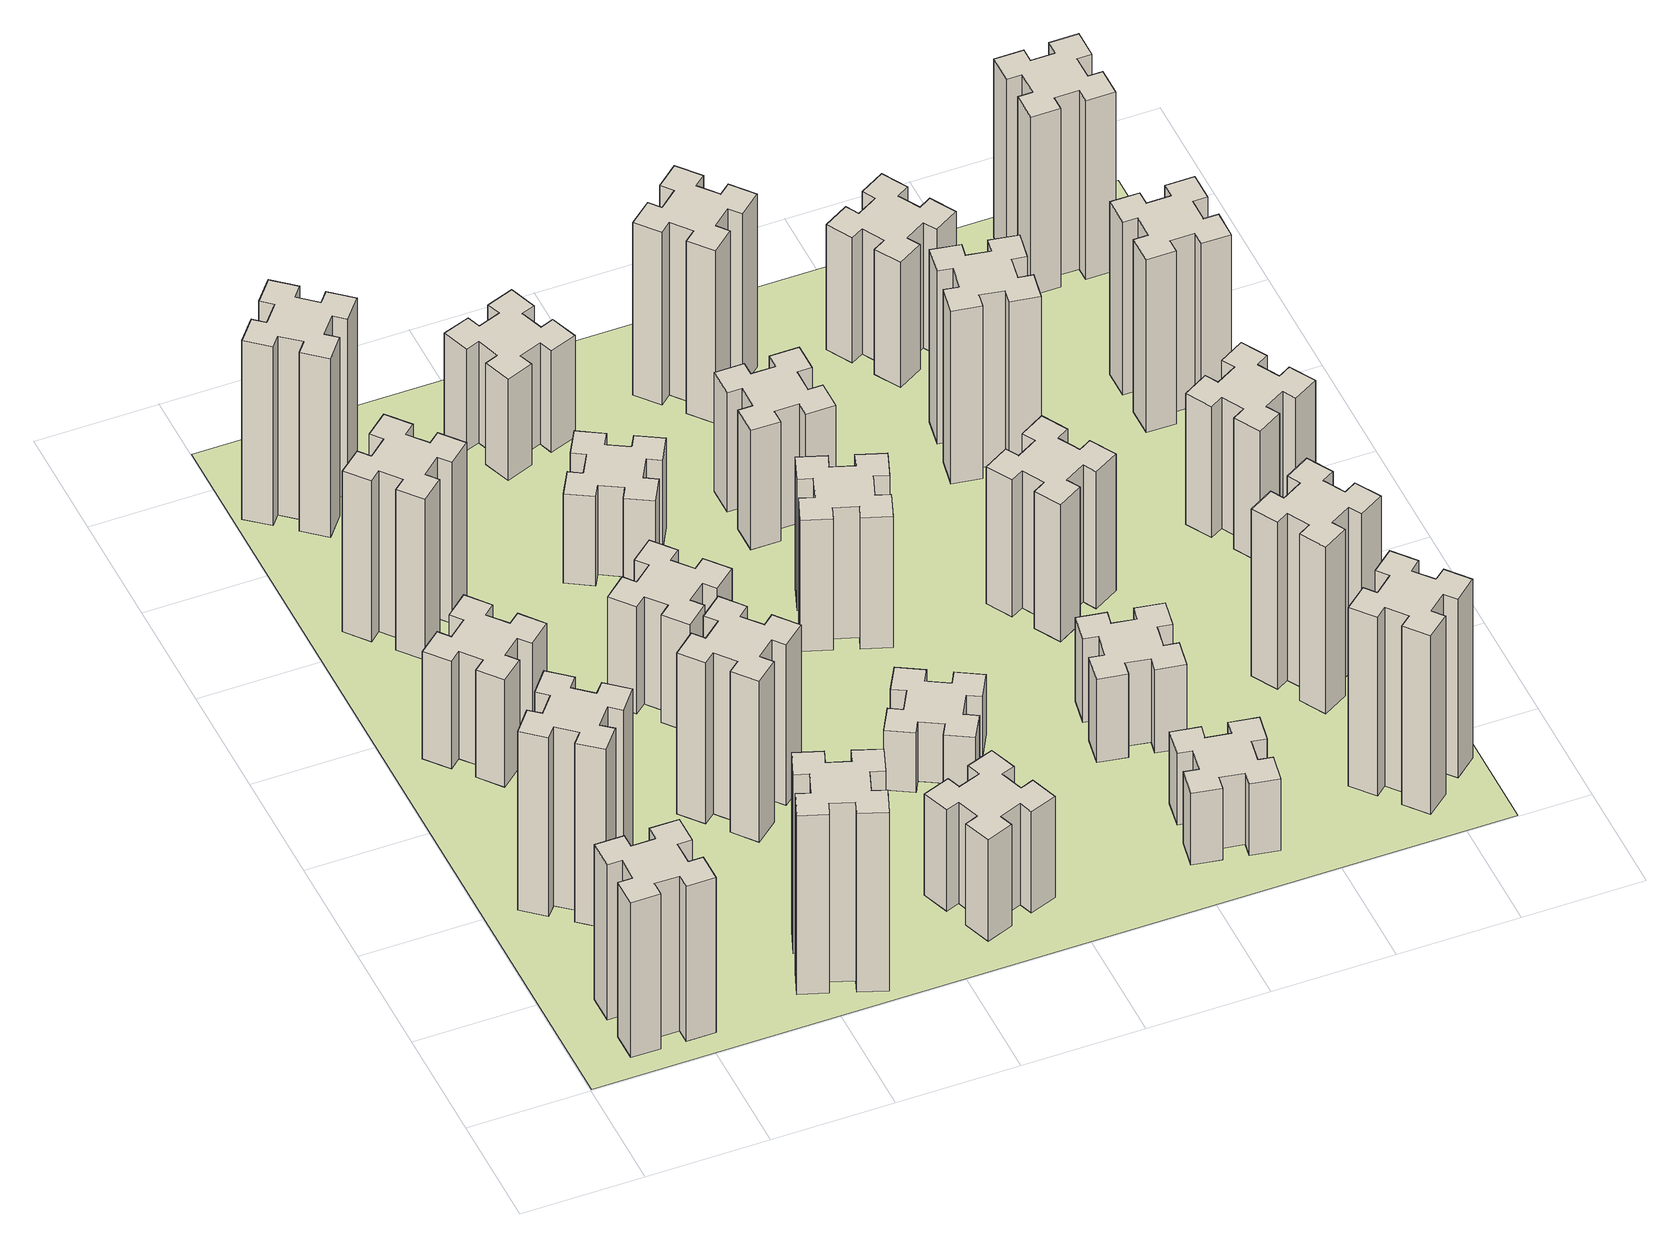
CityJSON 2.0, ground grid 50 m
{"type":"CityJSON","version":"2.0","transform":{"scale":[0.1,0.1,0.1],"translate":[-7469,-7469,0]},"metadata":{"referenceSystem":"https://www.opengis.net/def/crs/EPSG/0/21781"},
"CityObjects":{
"building1":{"type":"Building","attributes":{"class":"1000","function":"1000","usage":"1000","yearOfConstruction":2016,"roofType":"1000","measuredHeight":78,"storeysAboveGround":30,"storeysBelowGround":0},"geometry":[{"type":"Solid","lod":"1","boundaries":[[[[0,1,2,3,4,5,6,7,8,9,10,11,12,13,14,15,16,17,18,19]],[[17,16,20,21]],[[16,15,22,20]],[[15,14,23,22]],[[14,13,24,23]],[[13,12,25,24]],[[12,11,26,25]],[[11,10,27,26]],[[10,9,28,27]],[[9,8,29,28]],[[8,7,30,29]],[[7,6,31,30]],[[6,5,32,31]],[[5,4,33,32]],[[4,3,34,33]],[[3,2,35,34]],[[2,1,36,35]],[[1,0,37,36]],[[0,19,38,37]],[[19,18,39,38]],[[18,17,21,39]],[[24,25,26,27,28,29,30,31,32,33,34,35,36,37,38,39,21,20,22,23]]]]}]},
"building2":{"type":"Building","attributes":{"class":"1000","function":"1000","usage":"1000","yearOfConstruction":2016,"roofType":"1000","measuredHeight":90,"storeysAboveGround":30,"storeysBelowGround":0},"geometry":[{"type":"Solid","lod":"1","boundaries":[[[[40,41,42,43,44,45,46,47,48,49,50,51,52,53,54,55,56,57,58,59]],[[57,56,60,61]],[[56,55,62,60]],[[55,54,63,62]],[[54,53,64,63]],[[53,52,65,64]],[[52,51,66,65]],[[51,50,67,66]],[[50,49,68,67]],[[49,48,69,68]],[[48,47,70,69]],[[47,46,71,70]],[[46,45,72,71]],[[45,44,73,72]],[[44,43,74,73]],[[43,42,75,74]],[[42,41,76,75]],[[41,40,77,76]],[[40,59,78,77]],[[59,58,79,78]],[[58,57,61,79]],[[64,65,66,67,68,69,70,71,72,73,74,75,76,77,78,79,61,60,62,63]]]]}]},
"building3":{"type":"Building","attributes":{"class":"1000","function":"1000","usage":"1000","yearOfConstruction":2016,"roofType":"1000","measuredHeight":54,"storeysAboveGround":30,"storeysBelowGround":0},"geometry":[{"type":"Solid","lod":"1","boundaries":[[[[80,81,82,83,84,85,86,87,88,89,90,91,92,93,94,95,96,97,98,99]],[[97,96,100,101]],[[96,95,102,100]],[[95,94,103,102]],[[94,93,104,103]],[[93,92,105,104]],[[92,91,106,105]],[[91,90,107,106]],[[90,89,108,107]],[[89,88,109,108]],[[88,87,110,109]],[[87,86,111,110]],[[86,85,112,111]],[[85,84,113,112]],[[84,83,114,113]],[[83,82,115,114]],[[82,81,116,115]],[[81,80,117,116]],[[80,99,118,117]],[[99,98,119,118]],[[98,97,101,119]],[[104,105,106,107,108,109,110,111,112,113,114,115,116,117,118,119,101,100,102,103]]]]}]},
"building4":{"type":"Building","attributes":{"class":"1000","function":"1000","usage":"1000","yearOfConstruction":2016,"roofType":"1000","measuredHeight":81,"storeysAboveGround":30,"storeysBelowGround":0},"geometry":[{"type":"Solid","lod":"1","boundaries":[[[[120,121,122,123,124,125,126,127,128,129,130,131,132,133,134,135,136,137,138,139]],[[137,136,140,141]],[[136,135,142,140]],[[135,134,143,142]],[[134,133,144,143]],[[133,132,145,144]],[[132,131,146,145]],[[131,130,147,146]],[[130,129,148,147]],[[129,128,149,148]],[[128,127,150,149]],[[127,126,151,150]],[[126,125,152,151]],[[125,124,153,152]],[[124,123,154,153]],[[123,122,155,154]],[[122,121,156,155]],[[121,120,157,156]],[[120,139,158,157]],[[139,138,159,158]],[[138,137,141,159]],[[144,145,146,147,148,149,150,151,152,153,154,155,156,157,158,159,141,140,142,143]]]]}]},
"building5":{"type":"Building","attributes":{"class":"1000","function":"1000","usage":"1000","yearOfConstruction":2016,"roofType":"1000","measuredHeight":90,"storeysAboveGround":30,"storeysBelowGround":0},"geometry":[{"type":"Solid","lod":"1","boundaries":[[[[160,161,162,163,164,165,166,167,168,169,170,171,172,173,174,175,176,177,178,179]],[[177,176,180,181]],[[176,175,182,180]],[[175,174,183,182]],[[174,173,184,183]],[[173,172,185,184]],[[172,171,186,185]],[[171,170,187,186]],[[170,169,188,187]],[[169,168,189,188]],[[168,167,190,189]],[[167,166,191,190]],[[166,165,192,191]],[[165,164,193,192]],[[164,163,194,193]],[[163,162,195,194]],[[162,161,196,195]],[[161,160,197,196]],[[160,179,198,197]],[[179,178,199,198]],[[178,177,181,199]],[[184,185,186,187,188,189,190,191,192,193,194,195,196,197,198,199,181,180,182,183]]]]}]},
"building6":{"type":"Building","attributes":{"class":"1000","function":"1000","usage":"1000","yearOfConstruction":2016,"roofType":"1000","measuredHeight":90,"storeysAboveGround":30,"storeysBelowGround":0},"geometry":[{"type":"Solid","lod":"1","boundaries":[[[[200,201,202,203,204,205,206,207,208,209,210,211,212,213,214,215,216,217,218,219]],[[217,216,220,221]],[[216,215,222,220]],[[215,214,223,222]],[[214,213,224,223]],[[213,212,225,224]],[[212,211,226,225]],[[211,210,227,226]],[[210,209,228,227]],[[209,208,229,228]],[[208,207,230,229]],[[207,206,231,230]],[[206,205,232,231]],[[205,204,233,232]],[[204,203,234,233]],[[203,202,235,234]],[[202,201,236,235]],[[201,200,237,236]],[[200,219,238,237]],[[219,218,239,238]],[[218,217,221,239]],[[224,225,226,227,228,229,230,231,232,233,234,235,236,237,238,239,221,220,222,223]]]]}]},
"building7":{"type":"Building","attributes":{"class":"1000","function":"1000","usage":"1000","yearOfConstruction":2016,"roofType":"1000","measuredHeight":81,"storeysAboveGround":30,"storeysBelowGround":0},"geometry":[{"type":"Solid","lod":"1","boundaries":[[[[240,241,242,243,244,245,246,247,248,249,250,251,252,253,254,255,256,257,258,259]],[[257,256,260,261]],[[256,255,262,260]],[[255,254,263,262]],[[254,253,264,263]],[[253,252,265,264]],[[252,251,266,265]],[[251,250,267,266]],[[250,249,268,267]],[[249,248,269,268]],[[248,247,270,269]],[[247,246,271,270]],[[246,245,272,271]],[[245,244,273,272]],[[244,243,274,273]],[[243,242,275,274]],[[242,241,276,275]],[[241,240,277,276]],[[240,259,278,277]],[[259,258,279,278]],[[258,257,261,279]],[[264,265,266,267,268,269,270,271,272,273,274,275,276,277,278,279,261,260,262,263]]]]}]},
"building8":{"type":"Building","attributes":{"class":"1000","function":"1000","usage":"1000","yearOfConstruction":2016,"roofType":"1000","measuredHeight":54,"storeysAboveGround":30,"storeysBelowGround":0},"geometry":[{"type":"Solid","lod":"1","boundaries":[[[[280,281,282,283,284,285,286,287,288,289,290,291,292,293,294,295,296,297,298,299]],[[297,296,300,301]],[[296,295,302,300]],[[295,294,303,302]],[[294,293,304,303]],[[293,292,305,304]],[[292,291,306,305]],[[291,290,307,306]],[[290,289,308,307]],[[289,288,309,308]],[[288,287,310,309]],[[287,286,311,310]],[[286,285,312,311]],[[285,284,313,312]],[[284,283,314,313]],[[283,282,315,314]],[[282,281,316,315]],[[281,280,317,316]],[[280,299,318,317]],[[299,298,319,318]],[[298,297,301,319]],[[304,305,306,307,308,309,310,311,312,313,314,315,316,317,318,319,301,300,302,303]]]]}]},
"building9":{"type":"Building","attributes":{"class":"1000","function":"1000","usage":"1000","yearOfConstruction":2016,"roofType":"1000","measuredHeight":51,"storeysAboveGround":30,"storeysBelowGround":0},"geometry":[{"type":"Solid","lod":"1","boundaries":[[[[320,321,322,323,324,325,326,327,328,329,330,331,332,333,334,335,336,337,338,339]],[[337,336,340,341]],[[336,335,342,340]],[[335,334,343,342]],[[334,333,344,343]],[[333,332,345,344]],[[332,331,346,345]],[[331,330,347,346]],[[330,329,348,347]],[[329,328,349,348]],[[328,327,350,349]],[[327,326,351,350]],[[326,325,352,351]],[[325,324,353,352]],[[324,323,354,353]],[[323,322,355,354]],[[322,321,356,355]],[[321,320,357,356]],[[320,339,358,357]],[[339,338,359,358]],[[338,337,341,359]],[[344,345,346,347,348,349,350,351,352,353,354,355,356,357,358,359,341,340,342,343]]]]}]},
"building10":{"type":"Building","attributes":{"class":"1000","function":"1000","usage":"1000","yearOfConstruction":2016,"roofType":"1000","measuredHeight":45,"storeysAboveGround":30,"storeysBelowGround":0},"geometry":[{"type":"Solid","lod":"1","boundaries":[[[[360,361,362,363,364,365,366,367,368,369,370,371,372,373,374,375,376,377,378,379]],[[377,376,380,381]],[[376,375,382,380]],[[375,374,383,382]],[[374,373,384,383]],[[373,372,385,384]],[[372,371,386,385]],[[371,370,387,386]],[[370,369,388,387]],[[369,368,389,388]],[[368,367,390,389]],[[367,366,391,390]],[[366,365,392,391]],[[365,364,393,392]],[[364,363,394,393]],[[363,362,395,394]],[[362,361,396,395]],[[361,360,397,396]],[[360,379,398,397]],[[379,378,399,398]],[[378,377,381,399]],[[384,385,386,387,388,389,390,391,392,393,394,395,396,397,398,399,381,380,382,383]]]]}]},
"building11":{"type":"Building","attributes":{"class":"1000","function":"1000","usage":"1000","yearOfConstruction":2016,"roofType":"1000","measuredHeight":51,"storeysAboveGround":30,"storeysBelowGround":0},"geometry":[{"type":"Solid","lod":"1","boundaries":[[[[400,401,402,403,404,405,406,407,408,409,410,411,412,413,414,415,416,417,418,419]],[[417,416,420,421]],[[416,415,422,420]],[[415,414,423,422]],[[414,413,424,423]],[[413,412,425,424]],[[412,411,426,425]],[[411,410,427,426]],[[410,409,428,427]],[[409,408,429,428]],[[408,407,430,429]],[[407,406,431,430]],[[406,405,432,431]],[[405,404,433,432]],[[404,403,434,433]],[[403,402,435,434]],[[402,401,436,435]],[[401,400,437,436]],[[400,419,438,437]],[[419,418,439,438]],[[418,417,421,439]],[[424,425,426,427,428,429,430,431,432,433,434,435,436,437,438,439,421,420,422,423]]]]}]},
"building12":{"type":"Building","attributes":{"class":"1000","function":"1000","usage":"1000","yearOfConstruction":2016,"roofType":"1000","measuredHeight":30,"storeysAboveGround":30,"storeysBelowGround":0},"geometry":[{"type":"Solid","lod":"1","boundaries":[[[[440,441,442,443,444,445,446,447,448,449,450,451,452,453,454,455,456,457,458,459]],[[457,456,460,461]],[[456,455,462,460]],[[455,454,463,462]],[[454,453,464,463]],[[453,452,465,464]],[[452,451,466,465]],[[451,450,467,466]],[[450,449,468,467]],[[449,448,469,468]],[[448,447,470,469]],[[447,446,471,470]],[[446,445,472,471]],[[445,444,473,472]],[[444,443,474,473]],[[443,442,475,474]],[[442,441,476,475]],[[441,440,477,476]],[[440,459,478,477]],[[459,458,479,478]],[[458,457,461,479]],[[464,465,466,467,468,469,470,471,472,473,474,475,476,477,478,479,461,460,462,463]]]]}]},
"building13":{"type":"Building","attributes":{"class":"1000","function":"1000","usage":"1000","yearOfConstruction":2016,"roofType":"1000","measuredHeight":66,"storeysAboveGround":30,"storeysBelowGround":0},"geometry":[{"type":"Solid","lod":"1","boundaries":[[[[480,481,482,483,484,485,486,487,488,489,490,491,492,493,494,495,496,497,498,499]],[[497,496,500,501]],[[496,495,502,500]],[[495,494,503,502]],[[494,493,504,503]],[[493,492,505,504]],[[492,491,506,505]],[[491,490,507,506]],[[490,489,508,507]],[[489,488,509,508]],[[488,487,510,509]],[[487,486,511,510]],[[486,485,512,511]],[[485,484,513,512]],[[484,483,514,513]],[[483,482,515,514]],[[482,481,516,515]],[[481,480,517,516]],[[480,499,518,517]],[[499,498,519,518]],[[498,497,501,519]],[[504,505,506,507,508,509,510,511,512,513,514,515,516,517,518,519,501,500,502,503]]]]}]},
"building14":{"type":"Building","attributes":{"class":"1000","function":"1000","usage":"1000","yearOfConstruction":2016,"roofType":"1000","measuredHeight":60,"storeysAboveGround":30,"storeysBelowGround":0},"geometry":[{"type":"Solid","lod":"1","boundaries":[[[[520,521,522,523,524,525,526,527,528,529,530,531,532,533,534,535,536,537,538,539]],[[537,536,540,541]],[[536,535,542,540]],[[535,534,543,542]],[[534,533,544,543]],[[533,532,545,544]],[[532,531,546,545]],[[531,530,547,546]],[[530,529,548,547]],[[529,528,549,548]],[[528,527,550,549]],[[527,526,551,550]],[[526,525,552,551]],[[525,524,553,552]],[[524,523,554,553]],[[523,522,555,554]],[[522,521,556,555]],[[521,520,557,556]],[[520,539,558,557]],[[539,538,559,558]],[[538,537,541,559]],[[544,545,546,547,548,549,550,551,552,553,554,555,556,557,558,559,541,540,542,543]]]]}]},
"building15":{"type":"Building","attributes":{"class":"1000","function":"1000","usage":"1000","yearOfConstruction":2016,"roofType":"1000","measuredHeight":36,"storeysAboveGround":30,"storeysBelowGround":0},"geometry":[{"type":"Solid","lod":"1","boundaries":[[[[560,561,562,563,564,565,566,567,568,569,570,571,572,573,574,575,576,577,578,579]],[[577,576,580,581]],[[576,575,582,580]],[[575,574,583,582]],[[574,573,584,583]],[[573,572,585,584]],[[572,571,586,585]],[[571,570,587,586]],[[570,569,588,587]],[[569,568,589,588]],[[568,567,590,589]],[[567,566,591,590]],[[566,565,592,591]],[[565,564,593,592]],[[564,563,594,593]],[[563,562,595,594]],[[562,561,596,595]],[[561,560,597,596]],[[560,579,598,597]],[[579,578,599,598]],[[578,577,581,599]],[[584,585,586,587,588,589,590,591,592,593,594,595,596,597,598,599,581,580,582,583]]]]}]},
"building16":{"type":"Building","attributes":{"class":"1000","function":"1000","usage":"1000","yearOfConstruction":2016,"roofType":"1000","measuredHeight":87,"storeysAboveGround":30,"storeysBelowGround":0},"geometry":[{"type":"Solid","lod":"1","boundaries":[[[[600,601,602,603,604,605,606,607,608,609,610,611,612,613,614,615,616,617,618,619]],[[617,616,620,621]],[[616,615,622,620]],[[615,614,623,622]],[[614,613,624,623]],[[613,612,625,624]],[[612,611,626,625]],[[611,610,627,626]],[[610,609,628,627]],[[609,608,629,628]],[[608,607,630,629]],[[607,606,631,630]],[[606,605,632,631]],[[605,604,633,632]],[[604,603,634,633]],[[603,602,635,634]],[[602,601,636,635]],[[601,600,637,636]],[[600,619,638,637]],[[619,618,639,638]],[[618,617,621,639]],[[624,625,626,627,628,629,630,631,632,633,634,635,636,637,638,639,621,620,622,623]]]]}]},
"building17":{"type":"Building","attributes":{"class":"1000","function":"1000","usage":"1000","yearOfConstruction":2016,"roofType":"1000","measuredHeight":42,"storeysAboveGround":30,"storeysBelowGround":0},"geometry":[{"type":"Solid","lod":"1","boundaries":[[[[640,641,642,643,644,645,646,647,648,649,650,651,652,653,654,655,656,657,658,659]],[[657,656,660,661]],[[656,655,662,660]],[[655,654,663,662]],[[654,653,664,663]],[[653,652,665,664]],[[652,651,666,665]],[[651,650,667,666]],[[650,649,668,667]],[[649,648,669,668]],[[648,647,670,669]],[[647,646,671,670]],[[646,645,672,671]],[[645,644,673,672]],[[644,643,674,673]],[[643,642,675,674]],[[642,641,676,675]],[[641,640,677,676]],[[640,659,678,677]],[[659,658,679,678]],[[658,657,661,679]],[[664,665,666,667,668,669,670,671,672,673,674,675,676,677,678,679,661,660,662,663]]]]}]},
"building18":{"type":"Building","attributes":{"class":"1000","function":"1000","usage":"1000","yearOfConstruction":2016,"roofType":"1000","measuredHeight":69,"storeysAboveGround":30,"storeysBelowGround":0},"geometry":[{"type":"Solid","lod":"1","boundaries":[[[[680,681,682,683,684,685,686,687,688,689,690,691,692,693,694,695,696,697,698,699]],[[697,696,700,701]],[[696,695,702,700]],[[695,694,703,702]],[[694,693,704,703]],[[693,692,705,704]],[[692,691,706,705]],[[691,690,707,706]],[[690,689,708,707]],[[689,688,709,708]],[[688,687,710,709]],[[687,686,711,710]],[[686,685,712,711]],[[685,684,713,712]],[[684,683,714,713]],[[683,682,715,714]],[[682,681,716,715]],[[681,680,717,716]],[[680,699,718,717]],[[699,698,719,718]],[[698,697,701,719]],[[704,705,706,707,708,709,710,711,712,713,714,715,716,717,718,719,701,700,702,703]]]]}]},
"building19":{"type":"Building","attributes":{"class":"1000","function":"1000","usage":"1000","yearOfConstruction":2016,"roofType":"1000","measuredHeight":87,"storeysAboveGround":30,"storeysBelowGround":0},"geometry":[{"type":"Solid","lod":"1","boundaries":[[[[720,721,722,723,724,725,726,727,728,729,730,731,732,733,734,735,736,737,738,739]],[[737,736,740,741]],[[736,735,742,740]],[[735,734,743,742]],[[734,733,744,743]],[[733,732,745,744]],[[732,731,746,745]],[[731,730,747,746]],[[730,729,748,747]],[[729,728,749,748]],[[728,727,750,749]],[[727,726,751,750]],[[726,725,752,751]],[[725,724,753,752]],[[724,723,754,753]],[[723,722,755,754]],[[722,721,756,755]],[[721,720,757,756]],[[720,739,758,757]],[[739,738,759,758]],[[738,737,741,759]],[[744,745,746,747,748,749,750,751,752,753,754,755,756,757,758,759,741,740,742,743]]]]}]},
"building20":{"type":"Building","attributes":{"class":"1000","function":"1000","usage":"1000","yearOfConstruction":2016,"roofType":"1000","measuredHeight":90,"storeysAboveGround":30,"storeysBelowGround":0},"geometry":[{"type":"Solid","lod":"1","boundaries":[[[[760,761,762,763,764,765,766,767,768,769,770,771,772,773,774,775,776,777,778,779]],[[777,776,780,781]],[[776,775,782,780]],[[775,774,783,782]],[[774,773,784,783]],[[773,772,785,784]],[[772,771,786,785]],[[771,770,787,786]],[[770,769,788,787]],[[769,768,789,788]],[[768,767,790,789]],[[767,766,791,790]],[[766,765,792,791]],[[765,764,793,792]],[[764,763,794,793]],[[763,762,795,794]],[[762,761,796,795]],[[761,760,797,796]],[[760,779,798,797]],[[779,778,799,798]],[[778,777,781,799]],[[784,785,786,787,788,789,790,791,792,793,794,795,796,797,798,799,781,780,782,783]]]]}]},
"building21":{"type":"Building","attributes":{"class":"1000","function":"1000","usage":"1000","yearOfConstruction":2016,"roofType":"1000","measuredHeight":63,"storeysAboveGround":30,"storeysBelowGround":0},"geometry":[{"type":"Solid","lod":"1","boundaries":[[[[800,801,802,803,804,805,806,807,808,809,810,811,812,813,814,815,816,817,818,819]],[[817,816,820,821]],[[816,815,822,820]],[[815,814,823,822]],[[814,813,824,823]],[[813,812,825,824]],[[812,811,826,825]],[[811,810,827,826]],[[810,809,828,827]],[[809,808,829,828]],[[808,807,830,829]],[[807,806,831,830]],[[806,805,832,831]],[[805,804,833,832]],[[804,803,834,833]],[[803,802,835,834]],[[802,801,836,835]],[[801,800,837,836]],[[800,819,838,837]],[[819,818,839,838]],[[818,817,821,839]],[[824,825,826,827,828,829,830,831,832,833,834,835,836,837,838,839,821,820,822,823]]]]}]},
"building22":{"type":"Building","attributes":{"class":"1000","function":"1000","usage":"1000","yearOfConstruction":2016,"roofType":"1000","measuredHeight":84,"storeysAboveGround":30,"storeysBelowGround":0},"geometry":[{"type":"Solid","lod":"1","boundaries":[[[[840,841,842,843,844,845,846,847,848,849,850,851,852,853,854,855,856,857,858,859]],[[857,856,860,861]],[[856,855,862,860]],[[855,854,863,862]],[[854,853,864,863]],[[853,852,865,864]],[[852,851,866,865]],[[851,850,867,866]],[[850,849,868,867]],[[849,848,869,868]],[[848,847,870,869]],[[847,846,871,870]],[[846,845,872,871]],[[845,844,873,872]],[[844,843,874,873]],[[843,842,875,874]],[[842,841,876,875]],[[841,840,877,876]],[[840,859,878,877]],[[859,858,879,878]],[[858,857,861,879]],[[864,865,866,867,868,869,870,871,872,873,874,875,876,877,878,879,861,860,862,863]]]]}]},
"building23":{"type":"Building","attributes":{"class":"1000","function":"1000","usage":"1000","yearOfConstruction":2016,"roofType":"1000","measuredHeight":66,"storeysAboveGround":30,"storeysBelowGround":0},"geometry":[{"type":"Solid","lod":"1","boundaries":[[[[880,881,882,883,884,885,886,887,888,889,890,891,892,893,894,895,896,897,898,899]],[[897,896,900,901]],[[896,895,902,900]],[[895,894,903,902]],[[894,893,904,903]],[[893,892,905,904]],[[892,891,906,905]],[[891,890,907,906]],[[890,889,908,907]],[[889,888,909,908]],[[888,887,910,909]],[[887,886,911,910]],[[886,885,912,911]],[[885,884,913,912]],[[884,883,914,913]],[[883,882,915,914]],[[882,881,916,915]],[[881,880,917,916]],[[880,899,918,917]],[[899,898,919,918]],[[898,897,901,919]],[[904,905,906,907,908,909,910,911,912,913,914,915,916,917,918,919,901,900,902,903]]]]}]},
"building24":{"type":"Building","attributes":{"class":"1000","function":"1000","usage":"1000","yearOfConstruction":2016,"roofType":"1000","measuredHeight":87,"storeysAboveGround":30,"storeysBelowGround":0},"geometry":[{"type":"Solid","lod":"1","boundaries":[[[[920,921,922,923,924,925,926,927,928,929,930,931,932,933,934,935,936,937,938,939]],[[937,936,940,941]],[[936,935,942,940]],[[935,934,943,942]],[[934,933,944,943]],[[933,932,945,944]],[[932,931,946,945]],[[931,930,947,946]],[[930,929,948,947]],[[929,928,949,948]],[[928,927,950,949]],[[927,926,951,950]],[[926,925,952,951]],[[925,924,953,952]],[[924,923,954,953]],[[923,922,955,954]],[[922,921,956,955]],[[921,920,957,956]],[[920,939,958,957]],[[939,938,959,958]],[[938,937,941,959]],[[944,945,946,947,948,949,950,951,952,953,954,955,956,957,958,959,941,940,942,943]]]]}]},
"building25":{"type":"Building","attributes":{"class":"1000","function":"1000","usage":"1000","yearOfConstruction":2016,"roofType":"1000","measuredHeight":90,"storeysAboveGround":30,"storeysBelowGround":0},"geometry":[{"type":"Solid","lod":"1","boundaries":[[[[960,961,962,963,964,965,966,967,968,969,970,971,972,973,974,975,976,977,978,979]],[[977,976,980,981]],[[976,975,982,980]],[[975,974,983,982]],[[974,973,984,983]],[[973,972,985,984]],[[972,971,986,985]],[[971,970,987,986]],[[970,969,988,987]],[[969,968,989,988]],[[968,967,990,989]],[[967,966,991,990]],[[966,965,992,991]],[[965,964,993,992]],[[964,963,994,993]],[[963,962,995,994]],[[962,961,996,995]],[[961,960,997,996]],[[960,979,998,997]],[[979,978,999,998]],[[978,977,981,999]],[[984,985,986,987,988,989,990,991,992,993,994,995,996,997,998,999,981,980,982,983]]]]}]},
"landuse1":{"type":"LandUse","attributes":{"name":"plot1","function":"1010"},"geometry":[{"type":"MultiSurface","lod":"1","boundaries":[[[1000,1001,1002,1003]]]}]}
},
"vertices":[
[265,325,0],[265,225,0],[205,225,0],[205,105,0],[325,105,0],[325,165,0],[425,165,0],[425,105,0],[545,105,0],[545,225,0],[485,225,0],[485,325,0],[545,325,0],[545,445,0],[425,445,0],[425,385,0],[325,385,0],[325,445,0],[205,445,0],[205,325,0],[325,385,780],[325,445,780],[425,385,780],[425,445,780],[545,445,780],[545,325,780],[485,325,780],[485,225,780],[545,225,780],[545,105,780],[425,105,780],[425,165,780],[325,165,780],[325,105,780],[205,105,780],[205,225,780],[265,225,780],[265,325,780],[205,325,780],[205,445,780],
[484,1067,0],[408,1132,0],[446,1178,0],[354,1255,0],[277,1163,0],[323,1124,0],[259,1048,0],[213,1086,0],[136,994,0],[228,917,0],[266,963,0],[343,899,0],[304,853,0],[396,776,0],[473,868,0],[427,906,0],[492,983,0],[538,944,0],[615,1036,0],[523,1113,0],[492,983,900],[538,944,900],[427,906,900],[473,868,900],[396,776,900],[304,853,900],[343,899,900],[266,963,900],[228,917,900],[136,994,900],[213,1086,900],[259,1048,900],[323,1124,900],[277,1163,900],[354,1255,900],[446,1178,900],[408,1132,900],[484,1067,900],[523,1113,900],[615,1036,900],
[492,1888,0],[427,1964,0],[473,2003,0],[396,2095,0],[304,2018,0],[343,1972,0],[266,1907,0],[228,1953,0],[136,1876,0],[213,1784,0],[259,1823,0],[323,1746,0],[277,1708,0],[354,1616,0],[446,1693,0],[408,1739,0],[484,1803,0],[523,1757,0],[615,1834,0],[538,1926,0],[484,1803,540],[523,1757,540],[408,1739,540],[446,1693,540],[354,1616,540],[277,1708,540],[323,1746,540],[259,1823,540],[213,1784,540],[136,1876,540],[228,1953,540],[266,1907,540],[343,1972,540],[304,2018,540],[396,2095,540],[473,2003,540],[427,1964,540],[492,1888,540],[538,1926,540],[615,1834,540],
[343,2712,0],[266,2647,0],[228,2693,0],[136,2616,0],[213,2524,0],[259,2563,0],[323,2486,0],[277,2448,0],[354,2356,0],[446,2433,0],[408,2479,0],[484,2543,0],[523,2497,0],[615,2574,0],[538,2666,0],[492,2628,0],[427,2704,0],[473,2743,0],[396,2835,0],[304,2758,0],[427,2704,810],[473,2743,810],[492,2628,810],[538,2666,810],[615,2574,810],[523,2497,810],[484,2543,810],[408,2479,810],[446,2433,810],[354,2356,810],[277,2448,810],[323,2486,810],[259,2563,810],[213,2524,810],[136,2616,810],[228,2693,810],[266,2647,810],[343,2712,810],[304,2758,810],[396,2835,810],
[1029,360,0],[995,266,0],[939,287,0],[897,174,0],[1010,133,0],[1031,189,0],[1125,155,0],[1104,99,0],[1217,57,0],[1258,170,0],[1202,191,0],[1236,285,0],[1292,264,0],[1333,377,0],[1220,418,0],[1200,362,0],[1106,396,0],[1127,452,0],[1014,493,0],[973,380,0],[1106,396,900],[1127,452,900],[1200,362,900],[1220,418,900],[1333,377,900],[1292,264,900],[1236,285,900],[1202,191,900],[1258,170,900],[1217,57,900],[1104,99,900],[1125,155,900],[1031,189,900],[1010,133,900],[897,174,900],[939,287,900],[995,266,900],[1029,360,900],[973,380,900],[1014,493,900],
[384,3387,0],[308,3452,0],[346,3498,0],[254,3575,0],[177,3483,0],[223,3444,0],[159,3368,0],[113,3406,0],[36,3314,0],[128,3237,0],[166,3283,0],[243,3219,0],[204,3173,0],[296,3096,0],[373,3188,0],[327,3226,0],[392,3303,0],[438,3264,0],[515,3356,0],[423,3433,0],[392,3303,900],[438,3264,900],[327,3226,900],[373,3188,900],[296,3096,900],[204,3173,900],[243,3219,900],[166,3283,900],[128,3237,900],[36,3314,900],[113,3406,900],[159,3368,900],[223,3444,900],[177,3483,900],[254,3575,900],[346,3498,900],[308,3452,900],[384,3387,900],[423,3433,900],[515,3356,900],
[1083,1332,0],[1006,1267,0],[968,1313,0],[876,1236,0],[953,1144,0],[999,1183,0],[1063,1106,0],[1017,1068,0],[1094,976,0],[1186,1053,0],[1148,1099,0],[1224,1163,0],[1263,1117,0],[1355,1194,0],[1278,1286,0],[1232,1248,0],[1167,1324,0],[1213,1363,0],[1136,1455,0],[1044,1378,0],[1167,1324,810],[1213,1363,810],[1232,1248,810],[1278,1286,810],[1355,1194,810],[1263,1117,810],[1224,1163,810],[1148,1099,810],[1186,1053,810],[1094,976,810],[1017,1068,810],[1063,1106,810],[999,1183,810],[953,1144,810],[876,1236,810],[968,1313,810],[1006,1267,810],[1083,1332,810],[1044,1378,810],[1136,1455,810],
[1083,1972,0],[1006,1907,0],[968,1953,0],[876,1876,0],[953,1784,0],[999,1823,0],[1063,1746,0],[1017,1708,0],[1094,1616,0],[1186,1693,0],[1148,1739,0],[1224,1803,0],[1263,1757,0],[1355,1834,0],[1278,1926,0],[1232,1888,0],[1167,1964,0],[1213,2003,0],[1136,2095,0],[1044,2018,0],[1167,1964,540],[1213,2003,540],[1232,1888,540],[1278,1926,540],[1355,1834,540],[1263,1757,540],[1224,1803,540],[1148,1739,540],[1186,1693,540],[1094,1616,540],[1017,1708,540],[1063,1746,540],[999,1823,540],[953,1784,540],[876,1876,540],[968,1953,540],[1006,1907,540],[1083,1972,540],[1044,2018,540],[1136,2095,540],
[1765,496,0],[1671,462,0],[1650,518,0],[1537,477,0],[1579,364,0],[1635,385,0],[1669,291,0],[1613,270,0],[1654,157,0],[1767,199,0],[1746,255,0],[1840,289,0],[1860,233,0],[1973,274,0],[1932,387,0],[1876,366,0],[1842,460,0],[1898,480,0],[1857,593,0],[1744,552,0],[1842,460,510],[1898,480,510],[1876,366,510],[1932,387,510],[1973,274,510],[1860,233,510],[1840,289,510],[1746,255,510],[1767,199,510],[1654,157,510],[1613,270,510],[1669,291,510],[1635,385,510],[1579,364,510],[1537,477,510],[1650,518,510],[1671,462,510],[1765,496,510],[1744,552,510],[1857,593,510],
[1117,2525,0],[1204,2475,0],[1174,2423,0],[1278,2363,0],[1338,2467,0],[1286,2497,0],[1336,2584,0],[1388,2554,0],[1448,2658,0],[1344,2718,0],[1314,2666,0],[1227,2716,0],[1257,2768,0],[1153,2828,0],[1093,2724,0],[1145,2694,0],[1095,2607,0],[1043,2637,0],[983,2533,0],[1087,2473,0],[1095,2607,450],[1043,2637,450],[1145,2694,450],[1093,2724,450],[1153,2828,450],[1257,2768,450],[1227,2716,450],[1314,2666,450],[1344,2718,450],[1448,2658,450],[1388,2554,450],[1336,2584,450],[1286,2497,450],[1338,2467,450],[1278,2363,450],[1174,2423,450],[1204,2475,450],[1117,2525,450],[1087,2473,450],[983,2533,450],
[1125,3456,0],[1031,3422,0],[1010,3478,0],[897,3437,0],[939,3324,0],[995,3345,0],[1029,3251,0],[973,3230,0],[1014,3117,0],[1127,3159,0],[1106,3215,0],[1200,3249,0],[1220,3193,0],[1333,3234,0],[1292,3347,0],[1236,3326,0],[1202,3420,0],[1258,3440,0],[1217,3553,0],[1104,3512,0],[1202,3420,510],[1258,3440,510],[1236,3326,510],[1292,3347,510],[1333,3234,510],[1220,3193,510],[1200,3249,510],[1106,3215,510],[1127,3159,510],[1014,3117,510],[973,3230,510],[1029,3251,510],[995,3345,510],[939,3324,510],[897,3437,510],[1010,3478,510],[1031,3422,510],[1125,3456,510],[1104,3512,510],[1217,3553,510],
[1757,1045,0],[1844,995,0],[1814,943,0],[1918,883,0],[1978,987,0],[1926,1017,0],[1976,1104,0],[2028,1074,0],[2088,1178,0],[1984,1238,0],[1954,1186,0],[1867,1236,0],[1897,1288,0],[1793,1348,0],[1733,1244,0],[1785,1214,0],[1735,1127,0],[1683,1157,0],[1623,1053,0],[1727,993,0],[1735,1127,300],[1683,1157,300],[1785,1214,300],[1733,1244,300],[1793,1348,300],[1897,1288,300],[1867,1236,300],[1954,1186,300],[1984,1238,300],[2088,1178,300],[2028,1074,300],[1976,1104,300],[1926,1017,300],[1978,987,300],[1918,883,300],[1814,943,300],[1844,995,300],[1757,1045,300],[1727,993,300],[1623,1053,300],
[1940,2042,0],[1846,2076,0],[1867,2132,0],[1754,2173,0],[1713,2060,0],[1769,2040,0],[1735,1946,0],[1679,1967,0],[1637,1854,0],[1750,1813,0],[1771,1869,0],[1865,1835,0],[1844,1779,0],[1957,1737,0],[1998,1850,0],[1942,1871,0],[1976,1965,0],[2032,1944,0],[2073,2057,0],[1960,2098,0],[1976,1965,660],[2032,1944,660],[1942,1871,660],[1998,1850,660],[1957,1737,660],[1844,1779,660],[1865,1835,660],[1771,1869,660],[1750,1813,660],[1637,1854,660],[1679,1967,660],[1735,1946,660],[1769,2040,660],[1713,2060,660],[1754,2173,660],[1867,2132,660],[1846,2076,660],[1940,2042,660],[1960,2098,660],[2073,2057,660],
[1905,2705,0],[1805,2705,0],[1805,2765,0],[1685,2765,0],[1685,2645,0],[1745,2645,0],[1745,2545,0],[1685,2545,0],[1685,2425,0],[1805,2425,0],[1805,2485,0],[1905,2485,0],[1905,2425,0],[2025,2425,0],[2025,2545,0],[1965,2545,0],[1965,2645,0],[2025,2645,0],[2025,2765,0],[1905,2765,0],[1965,2645,600],[2025,2645,600],[1965,2545,600],[2025,2545,600],[2025,2425,600],[1905,2425,600],[1905,2485,600],[1805,2485,600],[1805,2425,600],[1685,2425,600],[1685,2545,600],[1745,2545,600],[1745,2645,600],[1685,2645,600],[1685,2765,600],[1805,2765,600],[1805,2705,600],[1905,2705,600],[1905,2765,600],[2025,2765,600],
[2596,444,0],[2578,345,0],[2519,356,0],[2498,237,0],[2617,217,0],[2627,276,0],[2725,258,0],[2715,199,0],[2833,178,0],[2854,297,0],[2795,307,0],[2812,405,0],[2871,395,0],[2892,513,0],[2774,534,0],[2764,475,0],[2665,492,0],[2676,551,0],[2557,572,0],[2537,454,0],[2665,492,360],[2676,551,360],[2764,475,360],[2774,534,360],[2892,513,360],[2871,395,360],[2812,405,360],[2795,307,360],[2854,297,360],[2833,178,360],[2715,199,360],[2725,258,360],[2627,276,360],[2617,217,360],[2498,237,360],[2519,356,360],[2578,345,360],[2596,444,360],[2537,454,360],[2557,572,360],
[1888,3219,0],[1964,3283,0],[2003,3237,0],[2095,3314,0],[2018,3406,0],[1972,3368,0],[1907,3444,0],[1953,3483,0],[1876,3575,0],[1784,3498,0],[1823,3452,0],[1746,3387,0],[1708,3433,0],[1616,3356,0],[1693,3264,0],[1739,3303,0],[1803,3226,0],[1757,3188,0],[1834,3096,0],[1926,3173,0],[1803,3226,870],[1757,3188,870],[1739,3303,870],[1693,3264,870],[1616,3356,870],[1708,3433,870],[1746,3387,870],[1823,3452,870],[1784,3498,870],[1876,3575,870],[1953,3483,870],[1907,3444,870],[1972,3368,870],[2018,3406,870],[2095,3314,870],[2003,3237,870],[1964,3283,870],[1888,3219,870],[1926,3173,870],[1834,3096,870],
[2496,1084,0],[2478,985,0],[2419,996,0],[2398,877,0],[2517,857,0],[2527,916,0],[2625,898,0],[2615,839,0],[2733,818,0],[2754,937,0],[2695,947,0],[2712,1045,0],[2771,1035,0],[2792,1153,0],[2674,1174,0],[2664,1115,0],[2565,1132,0],[2576,1191,0],[2457,1212,0],[2437,1094,0],[2565,1132,420],[2576,1191,420],[2664,1115,420],[2674,1174,420],[2792,1153,420],[2771,1035,420],[2712,1045,420],[2695,947,420],[2754,937,420],[2733,818,420],[2615,839,420],[2625,898,420],[2527,916,420],[2517,857,420],[2398,877,420],[2419,996,420],[2478,985,420],[2496,1084,420],[2437,1094,420],[2457,1212,420],
[2475,1744,0],[2525,1657,0],[2473,1627,0],[2533,1523,0],[2637,1583,0],[2607,1635,0],[2694,1685,0],[2724,1633,0],[2828,1693,0],[2768,1797,0],[2716,1767,0],[2666,1854,0],[2718,1884,0],[2658,1988,0],[2554,1928,0],[2584,1876,0],[2497,1826,0],[2467,1878,0],[2363,1818,0],[2423,1714,0],[2497,1826,690],[2467,1878,690],[2584,1876,690],[2554,1928,690],[2658,1988,690],[2718,1884,690],[2666,1854,690],[2716,1767,690],[2768,1797,690],[2828,1693,690],[2724,1633,690],[2694,1685,690],[2607,1635,690],[2637,1583,690],[2533,1523,690],[2473,1627,690],[2525,1657,690],[2475,1744,690],[2423,1714,690],[2363,1818,690],
[2596,2664,0],[2578,2565,0],[2519,2576,0],[2498,2457,0],[2617,2437,0],[2627,2496,0],[2725,2478,0],[2715,2419,0],[2833,2398,0],[2854,2517,0],[2795,2527,0],[2812,2625,0],[2871,2615,0],[2892,2733,0],[2774,2754,0],[2764,2695,0],[2665,2712,0],[2676,2771,0],[2557,2792,0],[2537,2674,0],[2665,2712,870],[2676,2771,870],[2764,2695,870],[2774,2754,870],[2892,2733,870],[2871,2615,870],[2812,2625,870],[2795,2527,870],[2854,2517,870],[2833,2398,870],[2715,2419,870],[2725,2478,870],[2627,2496,870],[2617,2437,870],[2498,2457,870],[2519,2576,870],[2578,2565,870],[2596,2664,870],[2537,2674,870],[2557,2792,870],
[3468,259,0],[3544,323,0],[3583,277,0],[3675,354,0],[3598,446,0],[3552,408,0],[3487,484,0],[3533,523,0],[3456,615,0],[3364,538,0],[3403,492,0],[3326,427,0],[3288,473,0],[3196,396,0],[3273,304,0],[3319,343,0],[3383,266,0],[3337,228,0],[3414,136,0],[3506,213,0],[3383,266,900],[3337,228,900],[3319,343,900],[3273,304,900],[3196,396,900],[3288,473,900],[3326,427,900],[3403,492,900],[3364,538,900],[3456,615,900],[3533,523,900],[3487,484,900],[3552,408,900],[3598,446,900],[3675,354,900],[3583,277,900],[3544,323,900],[3468,259,900],[3506,213,900],[3414,136,900],
[2716,3247,0],[2666,3334,0],[2718,3364,0],[2658,3468,0],[2554,3408,0],[2584,3356,0],[2497,3306,0],[2467,3358,0],[2363,3298,0],[2423,3194,0],[2475,3224,0],[2525,3137,0],[2473,3107,0],[2533,3003,0],[2637,3063,0],[2607,3115,0],[2694,3165,0],[2724,3113,0],[2828,3173,0],[2768,3277,0],[2694,3165,630],[2724,3113,630],[2607,3115,630],[2637,3063,630],[2533,3003,630],[2473,3107,630],[2525,3137,630],[2475,3224,630],[2423,3194,630],[2363,3298,630],[2467,3358,630],[2497,3306,630],[2584,3356,630],[2554,3408,630],[2658,3468,630],[2718,3364,630],[2666,3334,630],[2716,3247,630],[2768,3277,630],[2828,3173,630],
[3215,1004,0],[3265,917,0],[3213,887,0],[3273,783,0],[3377,843,0],[3347,895,0],[3434,945,0],[3464,893,0],[3568,953,0],[3508,1057,0],[3456,1027,0],[3406,1114,0],[3458,1144,0],[3398,1248,0],[3294,1188,0],[3324,1136,0],[3237,1086,0],[3207,1138,0],[3103,1078,0],[3163,974,0],[3237,1086,840],[3207,1138,840],[3324,1136,840],[3294,1188,840],[3398,1248,840],[3458,1144,840],[3406,1114,840],[3456,1027,840],[3508,1057,840],[3568,953,840],[3464,893,840],[3434,945,840],[3347,895,840],[3377,843,840],[3273,783,840],[3213,887,840],[3265,917,840],[3215,1004,840],[3163,974,840],[3103,1078,840],
[3556,1867,0],[3506,1954,0],[3558,1984,0],[3498,2088,0],[3394,2028,0],[3424,1976,0],[3337,1926,0],[3307,1978,0],[3203,1918,0],[3263,1814,0],[3315,1844,0],[3365,1757,0],[3313,1727,0],[3373,1623,0],[3477,1683,0],[3447,1735,0],[3534,1785,0],[3564,1733,0],[3668,1793,0],[3608,1897,0],[3534,1785,660],[3564,1733,660],[3447,1735,660],[3477,1683,660],[3373,1623,660],[3313,1727,660],[3365,1757,660],[3315,1844,660],[3263,1814,660],[3203,1918,660],[3307,1978,660],[3337,1926,660],[3424,1976,660],[3394,2028,660],[3498,2088,660],[3558,1984,660],[3506,1954,660],[3556,1867,660],[3608,1897,660],[3668,1793,660],
[3485,2705,0],[3385,2705,0],[3385,2765,0],[3265,2765,0],[3265,2645,0],[3325,2645,0],[3325,2545,0],[3265,2545,0],[3265,2425,0],[3385,2425,0],[3385,2485,0],[3485,2485,0],[3485,2425,0],[3605,2425,0],[3605,2545,0],[3545,2545,0],[3545,2645,0],[3605,2645,0],[3605,2765,0],[3485,2765,0],[3545,2645,870],[3605,2645,870],[3545,2545,870],[3605,2545,870],[3605,2425,870],[3485,2425,870],[3485,2485,870],[3385,2485,870],[3385,2425,870],[3265,2425,870],[3265,2545,870],[3325,2545,870],[3325,2645,870],[3265,2645,870],[3265,2765,870],[3385,2765,870],[3385,2705,870],[3485,2705,870],[3485,2765,870],[3605,2765,870],
[3285,3325,0],[3385,3325,0],[3385,3265,0],[3505,3265,0],[3505,3385,0],[3445,3385,0],[3445,3485,0],[3505,3485,0],[3505,3605,0],[3385,3605,0],[3385,3545,0],[3285,3545,0],[3285,3605,0],[3165,3605,0],[3165,3485,0],[3225,3485,0],[3225,3385,0],[3165,3385,0],[3165,3265,0],[3285,3265,0],[3225,3385,900],[3165,3385,900],[3225,3485,900],[3165,3485,900],[3165,3605,900],[3285,3605,900],[3285,3545,900],[3385,3545,900],[3385,3605,900],[3505,3605,900],[3505,3485,900],[3445,3485,900],[3445,3385,900],[3505,3385,900],[3505,3265,900],[3385,3265,900],[3385,3325,900],[3285,3325,900],[3285,3265,900],[3165,3265,900],
[5,3705,0],[3705,3705,0],[3705,5,0],[5,5,0]
]}
